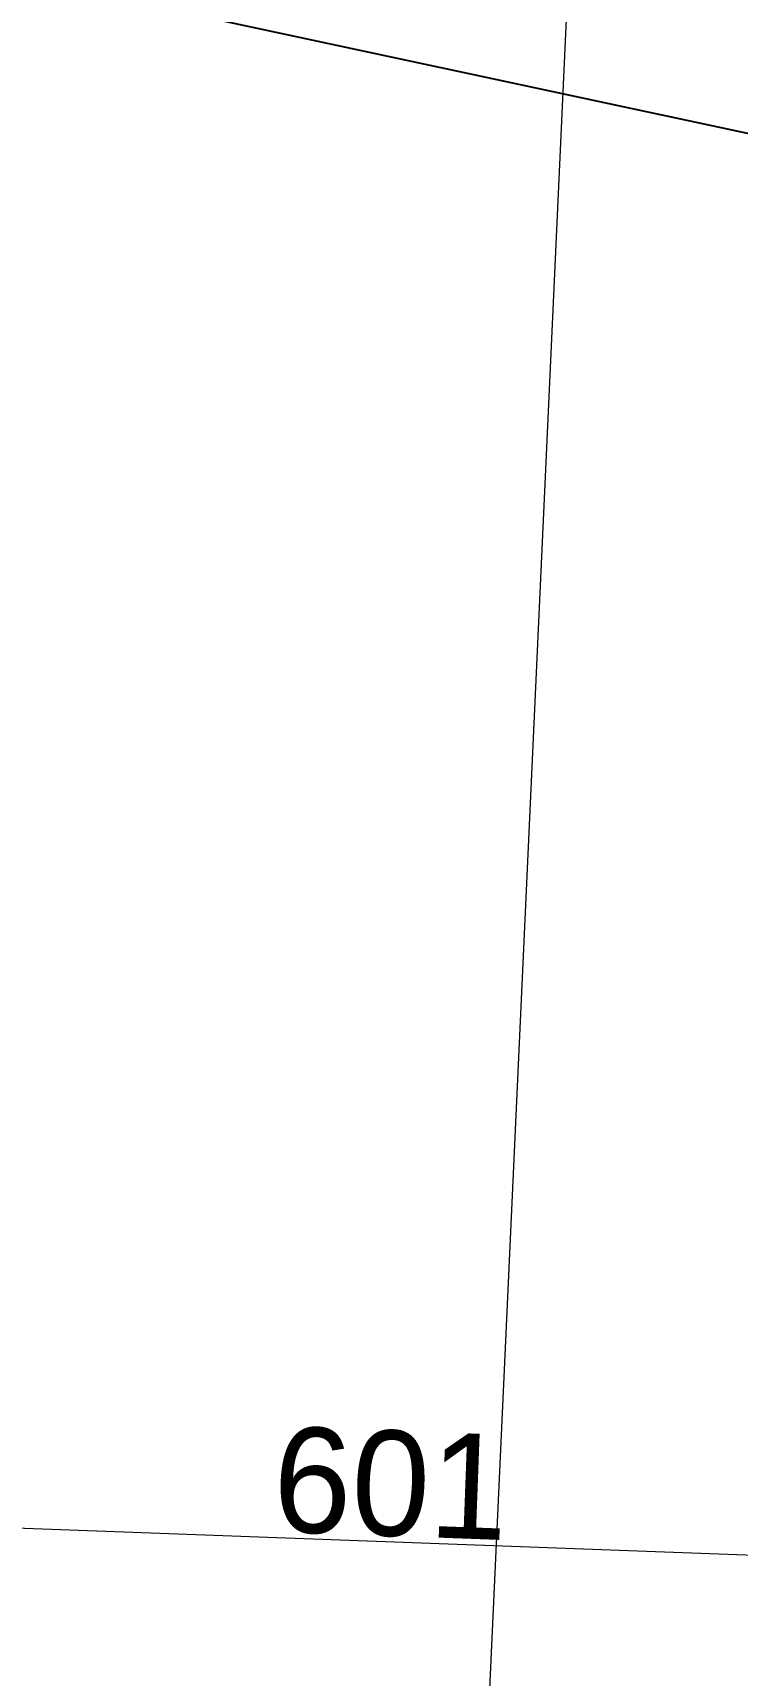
# Model space of a CAD drawing. Header units: centimetres. Extents: x 63871 to 181827, y -95930 to 42199.
# Drawn here: x 155991 to 156459, y 37142 to 38234 of the extents above; entities that cross this region are included whole.
import ezdxf

# ---------------------------------------------------------------- set-up
doc = ezdxf.new("R2010")
doc.units = ezdxf.units.CM
for name, color, linetype, lineweight in [('ARA SINIRLAR', 225, 'Continuous', 15), ('OLUK', 222, 'Continuous', 15), ('ÇEKME MESAFESİ', 5, 'Continuous', 25)]:
    doc.layers.add(name, color=color, linetype=linetype, lineweight=lineweight)
doc.layers.add('Dıış Ölçü', color=140, linetype='Continuous')
doc.styles.add('RomanS', font='')
doc.styles.get('RomanS').set_extended_font_data('Stylus BT')
doc.dimstyles.new('BÖYÜK', dxfattribs={"dimtxt": 70, "dimasz": 5, "dimexe": 5, "dimexo": 5, "dimgap": 2, "dimtad": 3, "dimdec": 0, "dimzin": 0, "dimdsep": 46, "dimtxsty": 'RomanS', "dimblk": 'DOT', "dimcen": 5, "dimadec": 0, "dimazin": 0, "dimtfac": 1, "dimtdec": 0, "dimtix": 1, "dimtofl": 0, "dimtmove": 1, "dimatfit": 0, "dimldrblk": 'DOT', "dimfxl": 10, "dimfxlon": 1, "dimtolj": 1, "dimtzin": 0, "dimarcsym": 0})

# ---------------------------------------------------------------- blocks, each defined once
blk = doc.blocks.new('_Dot')
at = {"color": 0, "linetype": 'ByBlock', "lineweight": -2}
blk.add_line((-0.5, 0), (-1, 0), dxfattribs=at)
at = {"color": 0, "linetype": 'ByBlock', "const_width": 0.5}
blk.add_lwpolyline([(-0.25, 0, 1), (0.25, 0, 1)], format="xyb", close=True, dxfattribs=at)
blk = doc.blocks.new('*D281')
at = {"layer": 'Defpoints', "color": 0, "transparency": 16777216}
for p in [(-501.5, 21059.2, 0), (-501.5, 21059.2), (98.9, 21036.9, 0)]:
    blk.add_point(p, dxfattribs=at)
at = {"layer": 'Dıış Ölçü', "color": 0, "lineweight": -2, "transparency": 16777216}
for p, q in [((-501.5, 21059.2), (-501.7, 21054.2)), ((93.9, 21037.1), (-496.5, 21059)), ((98.9, 21036.9), (98.7, 21031.9))]:
    blk.add_line(p, q, dxfattribs=at)
at = {"layer": 'Dıış Ölçü', "color": 0, "lineweight": -2, "transparency": 16777216, "xscale": 5, "yscale": 5, "zscale": 5}
for p, rotation in [((-501.5, 21059.2), 177.8731903117572), ((98.9, 21036.9), 357.8731903117571)]:
    blk.add_blockref('_Dot', p, dxfattribs=dict(at, rotation=rotation))
at = {"layer": 'Dıış Ölçü', "color": 0, "transparency": 16777216, "insert": (-199.9, 21086.6), "char_height": 70, "attachment_point": 5, "rotation": 357.8732, "style": 'RomanS'}
blk.add_mtext('\\A1;601', dxfattribs=at)
blk = doc.blocks.new('yerleşim planı')
at = {"layer": 'ARA SINIRLAR'}
blk.add_line((-63.3, 22497.4), (-682.7, 8972.6), dxfattribs=at)
at = {"layer": 'ÇEKME MESAFESİ'}
blk.add_lwpolyline([(-40.8, 5105.4), (273.3, 12259), (441.1, 16103.9), (540.6, 18375.8), (609, 19935.4), (690.2, 21784.8), (634.2, 21857.2), (-544.7, 22109.6), (-620.1, 22142.8), (-3351.2, 23343.1), (-5431, 23015.7), (-6402.4, 20015.9), (-7155.9, 17689.8), (-7622.6, 16249.1), (-8469.2, 13634.5), (-9179.7, 11507.4), (-10271.3, 8561.4)], dxfattribs=at)
at = {"layer": 'Dıış Ölçü'}
dim = blk.add_aligned_dim(p1=(98.9, 21036.9, 0), p2=(-501.5, 21059.2, 0), distance=0, dimstyle='BÖYÜK', dxfattribs=at)
dim.commit()
dim.dimension.update_dxf_attribs({"geometry": '*D281', "text_midpoint": (-199.9, 21086.6)})

msp = doc.modelspace()

# ---------------------------------------------------------------- block references
at = {"layer": 'OLUK'}
msp.add_blockref('yerleşim planı', (156428.8, 16182.6), dxfattribs=at)

doc.saveas('drawing.dxf')
